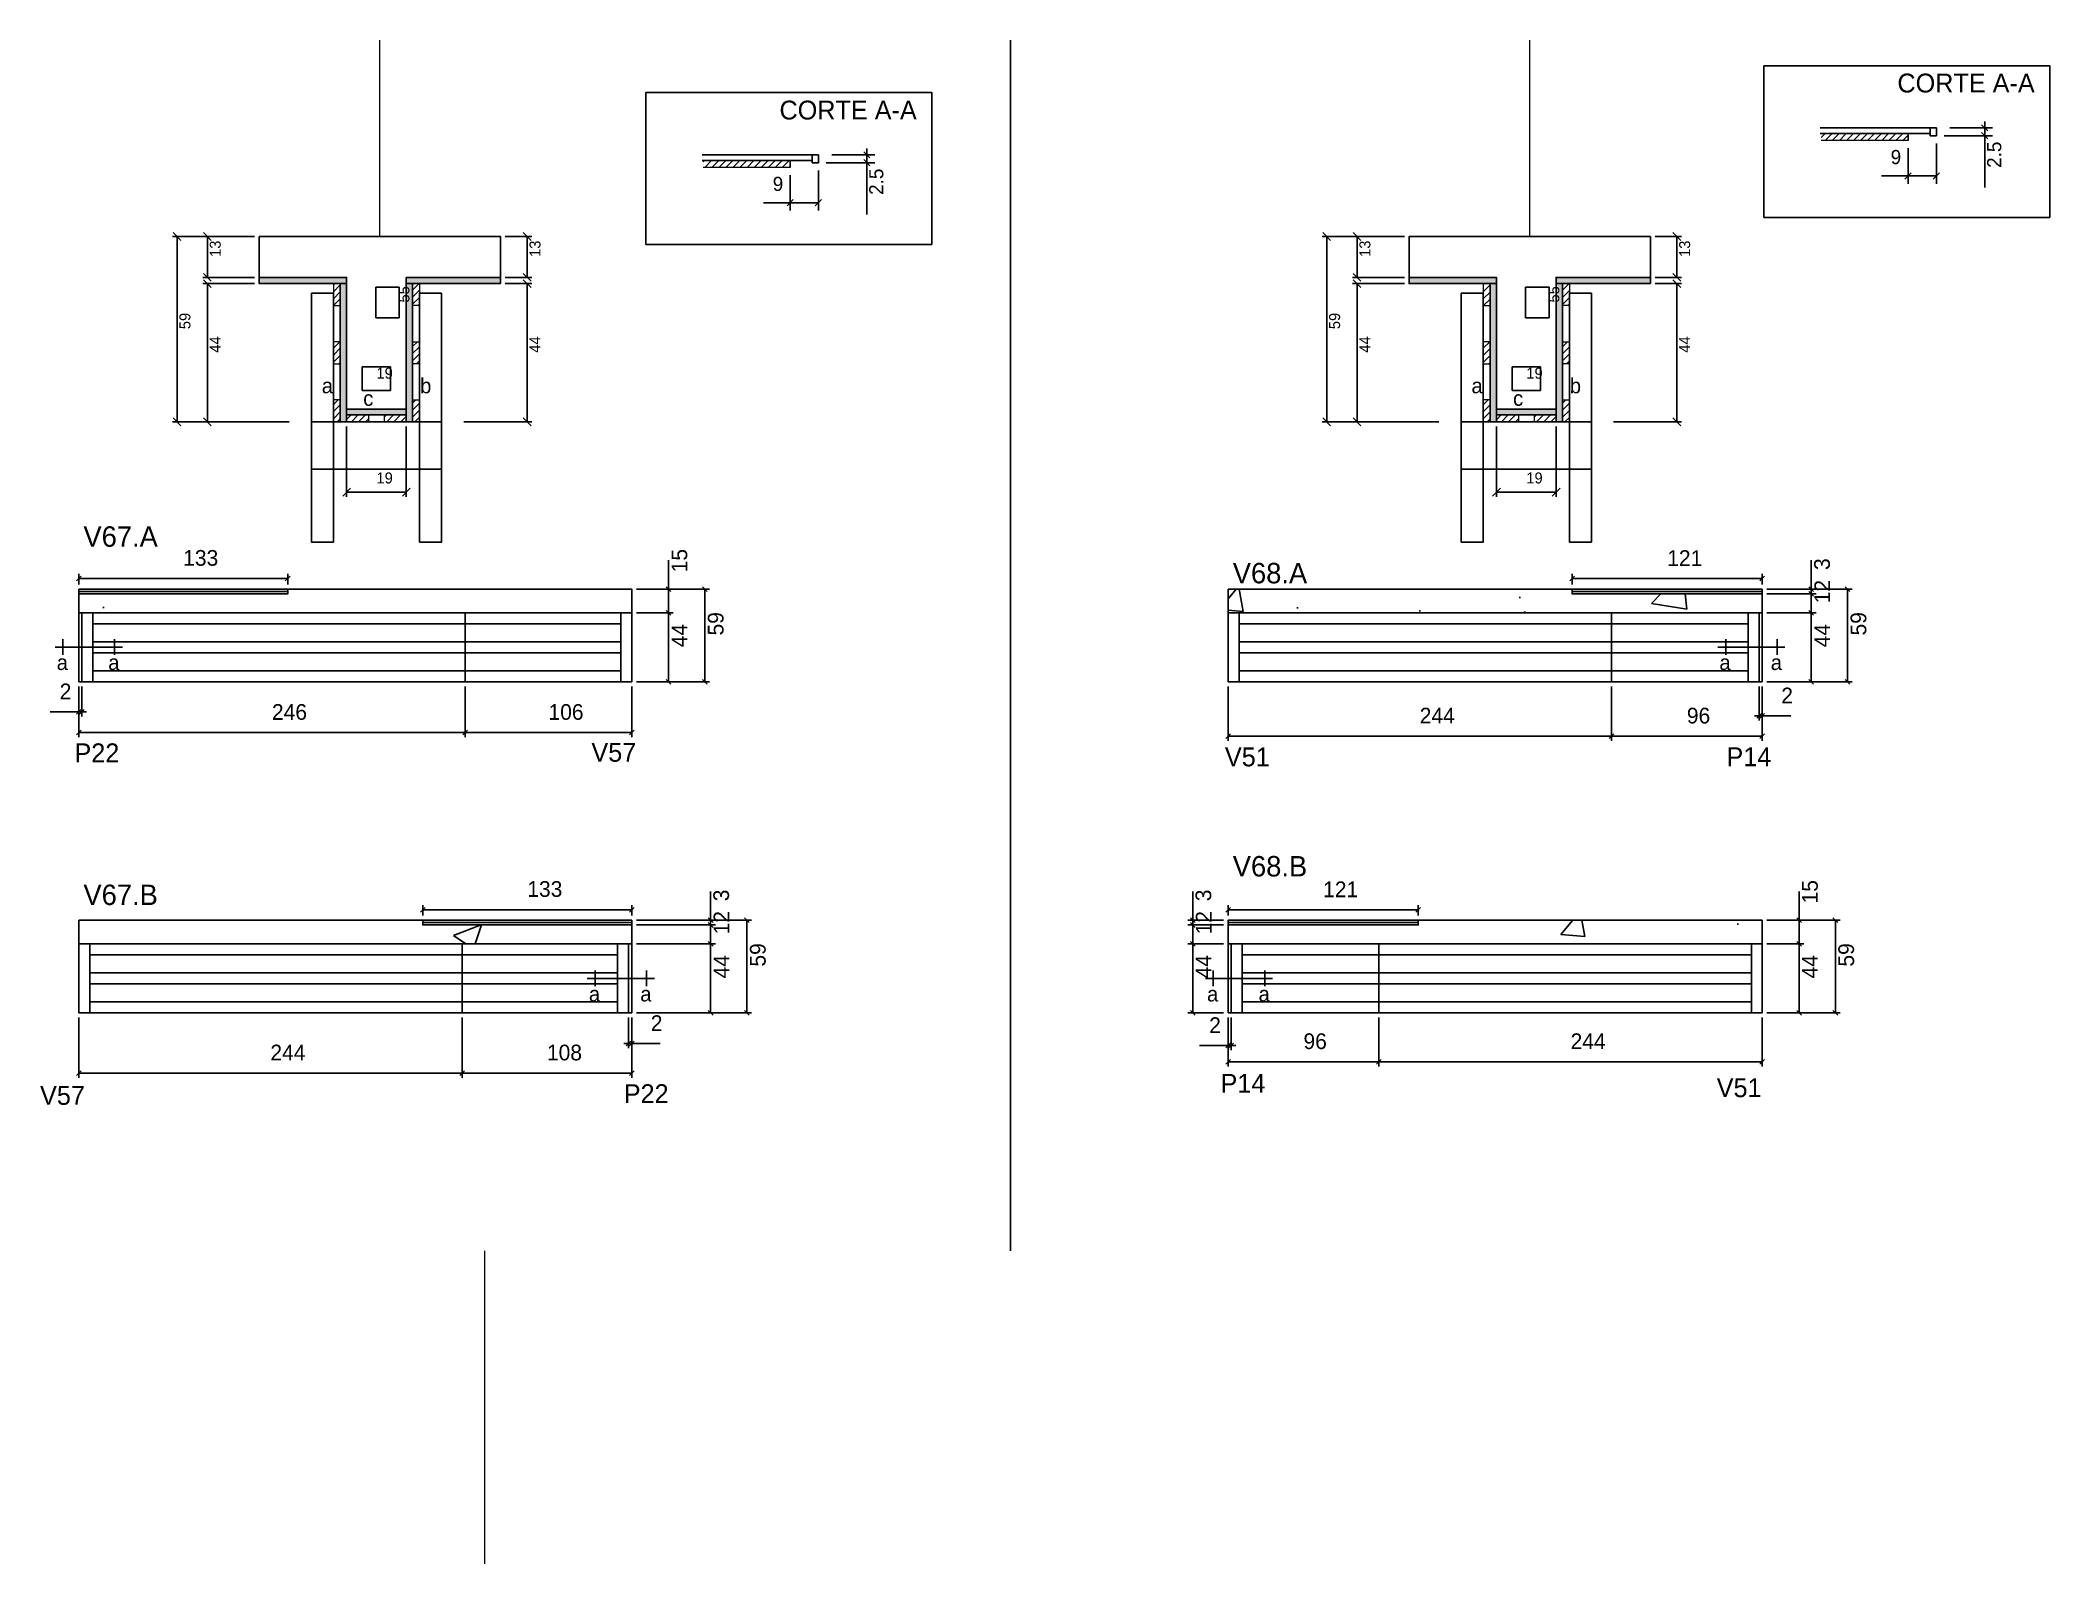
# Model space of a CAD drawing. Header units: metres. Extents: x 2706 to 3985, y 3977 to 4947.
import ezdxf

# ---------------------------------------------------------------- set-up
doc = ezdxf.new("R2010")
doc.units = ezdxf.units.M
for name, color, linetype in [('00 - FELIPE', 7, 'Continuous'), ('5', 7, 'Continuous'), ('CONCRETO', 7, 'Continuous'), ('COTA', 7, 'Continuous'), ('Cota Seção (2x)', 7, 'Continuous'), ('Cotas', 7, 'Continuous'), ('detalhes', 7, 'Continuous'), ('Hachura', 7, 'Continuous'), ('Madeira', 7, 'Continuous'), ('NOMENCLATURA', 7, 'Continuous'), ('Painéis', 7, 'Continuous'), ('SARR_2.2x7', 7, 'Continuous'), ('SARR_3.5x7', 7, 'Continuous'), ('SARR_EDITAR', 7, 'Continuous'), ('SARRAFO DE PRESSAO', 7, 'Continuous'), ('TEXTO PILAR', 7, 'Continuous'), ('Texto Seção', 7, 'Continuous')]:
    doc.layers.add(name, color=color, linetype=linetype)

msp = doc.modelspace()

# ---------------------------------------------------------------- hatches: boundary and pattern name
at = {"layer": 'COTA'}
h = msp.add_hatch(dxfattribs=at)
h.set_pattern_fill('AR-CONC')
h.paths.add_polyline_path([(2863.3, 4594.9), (2730.3, 4594.9), (2730.3, 4582.9), (3082.3, 4582.9), (3082.3, 4597.9), (2863.3, 4597.9), (2863.3, 4594.9)])
h = msp.add_hatch(dxfattribs=at)
h.set_pattern_fill('AR-CONC')
h.paths.add_polyline_path([(3680.8, 4594.9), (3801.8, 4594.9), (3801.8, 4582.9), (3461.8, 4582.9), (3461.8, 4597.9), (3680.8, 4597.9), (3680.8, 4594.9)])
h = msp.add_hatch(dxfattribs=at)
h.set_pattern_fill('AR-CONC')
h.paths.add_polyline_path([(2949.3, 4384.1), (2949.3, 4387.1), (2730.1, 4387.1), (2730.3, 4372.1), (3082.3, 4372.1), (3082.3, 4384.1), (2949.3, 4384.1)])
h = msp.add_hatch(dxfattribs=at)
h.set_pattern_fill('AR-CONC')
h.paths.add_polyline_path([(3582.8, 4384.1), (3582.8, 4387.1), (3802.1, 4387.1), (3801.8, 4372.1), (3461.8, 4372.1), (3461.8, 4384.1), (3582.8, 4384.1)])
at = {"layer": 'Hachura'}
h = msp.add_hatch(dxfattribs=at)
h.set_pattern_fill('ANSI31')
h.paths.add_polyline_path([(3894.6, 4883.6), (3894.6, 4886.6), (3894.6, 4888), (3839.3, 4888), (3839.3, 4883.6), (3894.6, 4883.6)])
h = msp.add_hatch(dxfattribs=at)
h.set_pattern_fill('ANSI31')
h.paths.add_polyline_path([(3183.1, 4866.4), (3183.1, 4869.4), (3183.1, 4870.8), (3127.8, 4870.8), (3127.8, 4866.4), (3183.1, 4866.4)])
h = msp.add_hatch(color=7, dxfattribs=at)
h.dxf.hatch_style = 1
h.paths.add_polyline_path([(2900.8, 4792.4), (2900.8, 4796.4), (2845.2, 4796.4), (2845.2, 4792.4), (2900.8, 4792.4)])
h = msp.add_hatch(color=7, dxfattribs=at)
h.dxf.hatch_style = 1
h.paths.add_polyline_path([(2998.8, 4792.4), (2998.8, 4796.4), (2938.8, 4796.4), (2938.8, 4792.4), (2998.8, 4792.4)])
h = msp.add_hatch(color=7, dxfattribs=at)
h.dxf.hatch_style = 1
h.paths.add_polyline_path([(3632.6, 4792.4), (3632.6, 4796.4), (3577, 4796.4), (3577, 4792.4), (3632.6, 4792.4)])
h = msp.add_hatch(color=7, dxfattribs=at)
h.dxf.hatch_style = 1
h.paths.add_polyline_path([(3730.6, 4792.4), (3730.6, 4796.4), (3670.6, 4796.4), (3670.6, 4792.4), (3730.6, 4792.4)])
h = msp.add_hatch(dxfattribs=at)
h.set_pattern_fill('ANSI31')
h.paths.add_polyline_path([(2892.4, 4778.4), (2896.8, 4778.4), (2896.8, 4792.4), (2892.4, 4792.4), (2892.4, 4778.4)])
h = msp.add_hatch(color=7, dxfattribs=at)
h.dxf.hatch_style = 1
h.paths.add_polyline_path([(2896.8, 4792.4), (2900.8, 4792.4), (2900.8, 4704.4), (2896.8, 4704.4), (2896.8, 4792.4)])
h = msp.add_hatch(color=7, dxfattribs=at)
h.dxf.hatch_style = 1
h.paths.add_polyline_path([(2942.8, 4794.4), (2938.8, 4794.4), (2938.8, 4704.4), (2942.8, 4704.4), (2942.8, 4794.4)])
h = msp.add_hatch(dxfattribs=at)
h.set_pattern_fill('ANSI31')
h.paths.add_polyline_path([(2947.2, 4778.4), (2942.8, 4778.4), (2942.8, 4792.4), (2947.2, 4792.4), (2947.2, 4778.4)])
h = msp.add_hatch(dxfattribs=at)
h.set_pattern_fill('ANSI31')
h.paths.add_polyline_path([(3624.2, 4778.4), (3628.6, 4778.4), (3628.6, 4792.4), (3624.2, 4792.4), (3624.2, 4778.4)])
h = msp.add_hatch(color=7, dxfattribs=at)
h.dxf.hatch_style = 1
h.paths.add_polyline_path([(3628.6, 4792.4), (3632.6, 4792.4), (3632.6, 4704.4), (3628.6, 4704.4), (3628.6, 4792.4)])
h = msp.add_hatch(color=7, dxfattribs=at)
h.dxf.hatch_style = 1
h.paths.add_polyline_path([(3674.6, 4794.4), (3670.6, 4794.4), (3670.6, 4704.4), (3674.6, 4704.4), (3674.6, 4794.4)])
h = msp.add_hatch(dxfattribs=at)
h.set_pattern_fill('ANSI31')
h.paths.add_polyline_path([(3679, 4778.4), (3674.6, 4778.4), (3674.6, 4792.4), (3679, 4792.4), (3679, 4778.4)])
h = msp.add_hatch(dxfattribs=at)
h.set_pattern_fill('ANSI31')
h.paths.add_polyline_path([(2892.4, 4741.4), (2896.8, 4741.4), (2896.8, 4755.4), (2892.4, 4755.4), (2892.4, 4741.4)])
h = msp.add_hatch(dxfattribs=at)
h.set_pattern_fill('ANSI31')
h.paths.add_polyline_path([(2947.2, 4741.4), (2942.8, 4741.4), (2942.8, 4755.4), (2947.2, 4755.4), (2947.2, 4741.4)])
h = msp.add_hatch(dxfattribs=at)
h.set_pattern_fill('ANSI31')
h.paths.add_polyline_path([(3624.2, 4741.4), (3628.6, 4741.4), (3628.6, 4755.4), (3624.2, 4755.4), (3624.2, 4741.4)])
h = msp.add_hatch(dxfattribs=at)
h.set_pattern_fill('ANSI31')
h.paths.add_polyline_path([(3679, 4741.4), (3674.6, 4741.4), (3674.6, 4755.4), (3679, 4755.4), (3679, 4741.4)])
h = msp.add_hatch(dxfattribs=at)
h.set_pattern_fill('ANSI31')
h.paths.add_polyline_path([(2892.4, 4704.4), (2896.8, 4704.4), (2896.8, 4718.4), (2892.4, 4718.4), (2892.4, 4704.4)])
h = msp.add_hatch(color=7, dxfattribs=at)
h.dxf.hatch_style = 1
h.paths.add_polyline_path([(2938.8, 4708.8), (2938.8, 4712.4), (2900.8, 4712.4), (2900.8, 4708.8), (2938.8, 4708.8)])
h = msp.add_hatch(dxfattribs=at)
h.set_pattern_fill('ANSI31')
h.paths.add_polyline_path([(2900.8, 4704.4), (2900.8, 4708.8), (2914.8, 4708.8), (2914.8, 4704.4), (2900.8, 4704.4)])
h = msp.add_hatch(dxfattribs=at)
h.set_pattern_fill('ANSI31')
h.paths.add_polyline_path([(2938.8, 4704.4), (2938.8, 4708.8), (2924.8, 4708.8), (2924.8, 4704.4), (2938.8, 4704.4)])
h = msp.add_hatch(dxfattribs=at)
h.set_pattern_fill('ANSI31')
h.paths.add_polyline_path([(2947.2, 4704.4), (2942.8, 4704.4), (2942.8, 4718.4), (2947.2, 4718.4), (2947.2, 4704.4)])
h = msp.add_hatch(dxfattribs=at)
h.set_pattern_fill('ANSI31')
h.paths.add_polyline_path([(3624.2, 4704.4), (3628.6, 4704.4), (3628.6, 4718.4), (3624.2, 4718.4), (3624.2, 4704.4)])
h = msp.add_hatch(color=7, dxfattribs=at)
h.dxf.hatch_style = 1
h.paths.add_polyline_path([(3670.6, 4708.8), (3670.6, 4712.4), (3632.6, 4712.4), (3632.6, 4708.8), (3670.6, 4708.8)])
h = msp.add_hatch(dxfattribs=at)
h.set_pattern_fill('ANSI31')
h.paths.add_polyline_path([(3632.6, 4704.4), (3632.6, 4708.8), (3646.6, 4708.8), (3646.6, 4704.4), (3632.6, 4704.4)])
h = msp.add_hatch(dxfattribs=at)
h.set_pattern_fill('ANSI31')
h.paths.add_polyline_path([(3670.6, 4704.4), (3670.6, 4708.8), (3656.6, 4708.8), (3656.6, 4704.4), (3670.6, 4704.4)])
h = msp.add_hatch(dxfattribs=at)
h.set_pattern_fill('ANSI31')
h.paths.add_polyline_path([(3679, 4704.4), (3674.6, 4704.4), (3674.6, 4718.4), (3679, 4718.4), (3679, 4704.4)])

# ---------------------------------------------------------------- linework, layer by layer
at = {"layer": '00 - FELIPE', "color": 2, "lineweight": 25}
for p, q in [((3894.6, 4887.9), (3894.6, 4883.6)), ((3183.1, 4870.7), (3183.1, 4866.4))]:
    msp.add_line(p, q, dxfattribs=at)
at = {"layer": '00 - FELIPE', "color": 4, "lineweight": 25}
for p, q in [((2730.3, 4535.9), (2730.3, 4516.8)), ((2732.3, 4535.9), (2732.3, 4516.8)), ((3799.8, 4535.9), (3799.8, 4514.2)), ((3801.8, 4535.9), (3801.8, 4514.2)), ((2730.3, 4519.8), (2712.2, 4519.8)), ((2732.3, 4519.8), (2730.3, 4519.8)), ((2732.3, 4519.8), (2735.3, 4519.8)), ((3799.8, 4517.2), (3796.8, 4517.2)), ((3799.8, 4517.2), (3801.8, 4517.2)), ((3801.8, 4517.2), (3819.9, 4517.2)), ((3132.5, 4387.1), (3132.5, 4405.4)), ((3085.3, 4387.1), (3135.5, 4387.1)), ((3132.5, 4384.1), (3132.5, 4387.1)), ((3085.3, 4384.1), (3135.5, 4384.1)), ((3132.5, 4384.1), (3132.5, 4381.1)), ((3080.3, 4325.1), (3080.3, 4305.6)), ((3082.3, 4325.1), (3082.3, 4305.6)), ((3461.8, 4325.1), (3461.8, 4304.3)), ((3463.8, 4325.1), (3463.8, 4304.3)), ((3080.3, 4308.6), (3077.3, 4308.6)), ((3080.3, 4308.6), (3082.3, 4308.6)), ((3082.3, 4308.6), (3100.4, 4308.6)), ((3461.8, 4307.3), (3443.7, 4307.3)), ((3463.8, 4307.3), (3461.8, 4307.3)), ((3463.8, 4307.3), (3466.8, 4307.3))]:
    msp.add_line(p, q, dxfattribs=at)
at = {"layer": '00 - FELIPE', "color": 0, "lineweight": 25}
for p, q in [((2728.8, 4518.3), (2731.8, 4521.3)), ((2733.8, 4521.3), (2730.8, 4518.3)), ((3798.3, 4515.7), (3801.3, 4518.7)), ((3803.3, 4518.7), (3800.3, 4515.7)), ((3131, 4388.6), (3134, 4385.6)), ((3134, 4382.6), (3131, 4385.6)), ((3078.8, 4307.1), (3081.8, 4310.1)), ((3083.8, 4310.1), (3080.8, 4307.1)), ((3460.3, 4305.8), (3463.3, 4308.8)), ((3465.3, 4308.8), (3462.3, 4305.8))]:
    msp.add_line(p, q, dxfattribs=at)
at = {"layer": 'CONCRETO', "color": 251, "lineweight": 25}
for points in [[(2845.2, 4796.4), (2845.2, 4822.4), (2998.8, 4822.4), (2998.8, 4796.4), (2938.8, 4796.4), (2938.8, 4712.4), (2900.8, 4712.4), (2900.8, 4796.4)], [(3577, 4796.4), (3577, 4822.4), (3730.6, 4822.4), (3730.6, 4796.4), (3670.6, 4796.4), (3670.6, 4712.4), (3632.6, 4712.4), (3632.6, 4796.4)]]:
    msp.add_lwpolyline(points, close=True, dxfattribs=at)
at = {"layer": 'COTA', "color": 241, "lineweight": 25}
for p, q in [((3323.3, 4947.4), (3323.3, 4176.6)), ((2730.3, 4582.9), (2730.3, 4594.9)), ((3082.3, 4597.9), (2863.3, 4597.9)), ((3082.3, 4597.9), (3082.3, 4582.9)), ((3461.8, 4597.9), (3461.8, 4582.9)), ((3461.8, 4597.9), (3680.8, 4597.9)), ((3801.8, 4582.9), (3801.8, 4594.9)), ((2730.3, 4372.1), (2730.3, 4387.1)), ((2949.3, 4387.1), (2730.3, 4387.1)), ((3582.8, 4387.1), (3801.8, 4387.1)), ((3801.8, 4372.1), (3801.8, 4387.1)), ((3082.3, 4384.1), (3082.3, 4372.1)), ((3461.8, 4384.1), (3461.8, 4372.1))]:
    msp.add_line(p, q, dxfattribs=at)
at = {"layer": 'COTA', "color": 4, "lineweight": 25}
for p, q in [((3917.6, 4886.6), (3948.4, 4886.6)), ((3921.2, 4891.6), (3948.4, 4891.6)), ((3943.4, 4891.6), (3943.4, 4895.6)), ((3943.4, 4891.6), (3943.4, 4886.6)), ((3943.4, 4886.6), (3943.4, 4853.7)), ((3209.7, 4874.4), (3236.9, 4874.4)), ((3231.9, 4874.4), (3231.9, 4878.4)), ((3231.9, 4874.4), (3231.9, 4869.4)), ((3894.6, 4878.6), (3894.6, 4856)), ((3912.6, 4881.6), (3912.6, 4856)), ((3183.1, 4861.4), (3183.1, 4838.9)), ((3201.1, 4864.4), (3201.1, 4838.9)), ((3206.1, 4869.4), (3236.9, 4869.4)), ((3231.9, 4869.4), (3231.9, 4836.5)), ((3894.6, 4861), (3877.7, 4861)), ((3912.6, 4861), (3889.6, 4861)), ((3183.1, 4843.9), (3166.2, 4843.9)), ((3201.1, 4843.9), (3178.1, 4843.9)), ((2842.2, 4822.4), (2789.9, 4822.4)), ((2792.9, 4704.4), (2792.9, 4822.4)), ((2842.2, 4822.4), (2809.2, 4822.4)), ((2812.2, 4822.4), (2812.2, 4796.4)), ((3001.8, 4822.4), (3018.7, 4822.4)), ((3015.7, 4822.4), (3015.7, 4796.4)), ((3574, 4822.4), (3521.6, 4822.4)), ((3524.6, 4704.4), (3524.6, 4822.4)), ((3574, 4822.4), (3540.9, 4822.4)), ((3543.9, 4822.4), (3543.9, 4796.4)), ((3733.6, 4822.4), (3750.4, 4822.4)), ((3747.4, 4822.4), (3747.4, 4796.4)), ((2842.2, 4796.4), (2809.2, 4796.4)), ((3001.8, 4796.4), (3018.7, 4796.4)), ((3574, 4796.4), (3540.9, 4796.4)), ((3733.6, 4796.4), (3750.4, 4796.4)), ((2842.2, 4792.4), (2809.2, 4792.4)), ((2812.2, 4792.4), (2812.2, 4704.4)), ((3001.8, 4792.4), (3018.7, 4792.4)), ((3015.7, 4704.4), (3015.7, 4792.4)), ((3574, 4792.4), (3540.9, 4792.4)), ((3543.9, 4792.4), (3543.9, 4704.4)), ((3733.6, 4792.4), (3750.4, 4792.4)), ((3747.4, 4704.4), (3747.4, 4792.4)), ((2864.2, 4704.4), (2789.9, 4704.4)), ((2864.2, 4704.4), (2809.2, 4704.4)), ((2900.8, 4701.4), (2900.8, 4656.7)), ((2938.8, 4701.4), (2938.8, 4656.7)), ((2975.4, 4704.4), (3018.7, 4704.4)), ((3596, 4704.4), (3521.6, 4704.4)), ((3596, 4704.4), (3540.9, 4704.4)), ((3632.6, 4701.4), (3632.6, 4656.7)), ((3670.6, 4701.4), (3670.6, 4656.7)), ((3707.2, 4704.4), (3750.4, 4704.4)), ((2900.8, 4659.7), (2938.8, 4659.7)), ((3632.6, 4659.7), (3670.6, 4659.7)), ((2730.3, 4535.9), (2730.3, 4503.6)), ((2976.3, 4535.9), (2976.3, 4503.6)), ((2976.3, 4535.9), (2976.3, 4503.6)), ((3082.3, 4535.9), (3082.3, 4503.6)), ((3461.8, 4535.9), (3461.8, 4501.3)), ((3705.8, 4535.9), (3705.8, 4501.3)), ((3705.8, 4535.9), (3705.8, 4501.3)), ((3801.8, 4535.9), (3801.8, 4501.3)), ((2730.3, 4506.6), (2976.3, 4506.6)), ((2976.3, 4506.6), (3082.3, 4506.6)), ((3705.8, 4504.3), (3461.8, 4504.3)), ((3801.8, 4504.3), (3705.8, 4504.3)), ((2730.3, 4325.1), (2730.3, 4286.8)), ((2974.3, 4325.1), (2974.3, 4286.8)), ((2974.3, 4325.1), (2974.3, 4286.8)), ((3082.3, 4325.1), (3082.3, 4286.8)), ((3461.8, 4325.1), (3461.8, 4294)), ((3557.8, 4325.1), (3557.8, 4294)), ((3557.8, 4325.1), (3557.8, 4294)), ((3801.8, 4325.1), (3801.8, 4294)), ((2730.3, 4289.8), (2974.3, 4289.8)), ((2974.3, 4289.8), (3082.3, 4289.8)), ((3557.8, 4297), (3461.8, 4297)), ((3801.8, 4297), (3557.8, 4297))]:
    msp.add_line(p, q, dxfattribs=at)
at = {"layer": 'COTA', "color": 0, "lineweight": 25}
for p, q in [((2731.8, 4508.1), (2728.8, 4505.1)), ((2974.8, 4505.1), (2977.8, 4508.1)), ((2977.8, 4508.1), (2974.8, 4505.1)), ((3080.8, 4505.1), (3083.8, 4508.1)), ((3463.3, 4505.8), (3460.3, 4502.8)), ((3707.3, 4505.8), (3704.3, 4502.8)), ((3704.3, 4502.8), (3707.3, 4505.8)), ((3800.3, 4502.8), (3803.3, 4505.8)), ((3463.3, 4298.5), (3460.3, 4295.5)), ((3559.3, 4298.5), (3556.3, 4295.5)), ((3556.3, 4295.5), (3559.3, 4298.5)), ((3800.3, 4295.5), (3803.3, 4298.5)), ((2731.8, 4291.3), (2728.8, 4288.3)), ((2972.8, 4288.3), (2975.8, 4291.3)), ((2975.8, 4291.3), (2972.8, 4288.3)), ((3080.8, 4288.3), (3083.8, 4291.3))]:
    msp.add_line(p, q, dxfattribs=at)
for points in [[(3941.4, 4893.6), (3945.4, 4889.6)], [(3945.4, 4884.6), (3941.4, 4888.6)], [(3229.9, 4876.4), (3233.9, 4872.4)], [(3233.9, 4867.4), (3229.9, 4871.4)], [(3896.6, 4863), (3892.6, 4859)], [(3910.6, 4859), (3914.6, 4863)], [(3185.1, 4845.9), (3181.1, 4841.9)], [(3199.1, 4841.9), (3203.1, 4845.9)], [(2795.4, 4819.9), (2790.4, 4824.9)], [(2814.7, 4819.9), (2809.7, 4824.9)], [(3018.2, 4819.9), (3013.2, 4824.9)], [(3527.1, 4819.9), (3522.1, 4824.9)], [(3546.4, 4819.9), (3541.4, 4824.9)], [(3749.9, 4819.9), (3744.9, 4824.9)], [(2809.7, 4798.9), (2814.7, 4793.9)], [(3013.2, 4798.9), (3018.2, 4793.9)], [(3541.4, 4798.9), (3546.4, 4793.9)], [(3744.9, 4798.9), (3749.9, 4793.9)], [(2814.7, 4789.9), (2809.7, 4794.9)], [(3018.2, 4789.9), (3013.2, 4794.9)], [(3546.4, 4789.9), (3541.4, 4794.9)], [(3749.9, 4789.9), (3744.9, 4794.9)], [(2790.4, 4706.9), (2795.4, 4701.9)], [(2809.7, 4706.9), (2814.7, 4701.9)], [(3013.2, 4706.9), (3018.2, 4701.9)], [(3522.1, 4706.9), (3527.1, 4701.9)], [(3541.4, 4706.9), (3546.4, 4701.9)], [(3744.9, 4706.9), (3749.9, 4701.9)], [(2903.3, 4662.2), (2898.3, 4657.2)], [(2936.3, 4657.2), (2941.3, 4662.2)], [(3635.1, 4662.2), (3630.1, 4657.2)], [(3668.1, 4657.2), (3673.1, 4662.2)]]:
    msp.add_lwpolyline(points, dxfattribs=at)
at = {"layer": 'Cota Seção (2x)', "color": 180, "lineweight": 25}
for p, q in [((2934.3, 4790.1), (2919.3, 4790.1)), ((2919.3, 4790.1), (2919.3, 4770.7)), ((2934.3, 4770.7), (2934.3, 4790.1)), ((3666.1, 4790.1), (3651.1, 4790.1)), ((3651.1, 4790.1), (3651.1, 4770.7)), ((3666.1, 4770.7), (3666.1, 4790.1)), ((2919.3, 4770.7), (2934.3, 4770.7)), ((3651.1, 4770.7), (3666.1, 4770.7)), ((2928.8, 4739.4), (2910.8, 4739.4)), ((2910.8, 4739.4), (2910.8, 4724.4)), ((2928.8, 4724.4), (2928.8, 4739.4)), ((3660.6, 4739.4), (3642.6, 4739.4)), ((3642.6, 4739.4), (3642.6, 4724.4)), ((3660.6, 4724.4), (3660.6, 4739.4)), ((2910.8, 4724.4), (2928.8, 4724.4)), ((3642.6, 4724.4), (3660.6, 4724.4))]:
    msp.add_line(p, q, dxfattribs=at)
at = {"layer": 'Cotas', "color": 1, "lineweight": 25}
for points in [[(3802.8, 4931.1), (3984.8, 4931.1), (3984.8, 4834.6), (3802.8, 4834.6)], [(3091.3, 4914), (3273.3, 4914), (3273.3, 4817.4), (3091.3, 4817.4)]]:
    msp.add_lwpolyline(points, close=True, dxfattribs=at)
at = {"layer": 'Madeira', "color": 126, "lineweight": 18}
for p, q in [((3894.6, 4883.6), (3839.3, 4883.6)), ((3183.1, 4866.4), (3127.8, 4866.4))]:
    msp.add_line(p, q, dxfattribs=at)
for points in [[(2892.4, 4778.4), (2896.8, 4778.4), (2896.8, 4792.4), (2892.4, 4792.4)], [(2947.2, 4778.4), (2942.8, 4778.4), (2942.8, 4792.4), (2947.2, 4792.4)], [(3624.2, 4778.4), (3628.6, 4778.4), (3628.6, 4792.4), (3624.2, 4792.4)], [(3679, 4778.4), (3674.6, 4778.4), (3674.6, 4792.4), (3679, 4792.4)], [(2892.4, 4741.4), (2896.8, 4741.4), (2896.8, 4755.4), (2892.4, 4755.4)], [(2947.2, 4741.4), (2942.8, 4741.4), (2942.8, 4755.4), (2947.2, 4755.4)], [(3624.2, 4741.4), (3628.6, 4741.4), (3628.6, 4755.4), (3624.2, 4755.4)], [(3679, 4741.4), (3674.6, 4741.4), (3674.6, 4755.4), (3679, 4755.4)], [(2892.4, 4704.4), (2896.8, 4704.4), (2896.8, 4718.4), (2892.4, 4718.4)], [(2900.8, 4704.4), (2900.8, 4708.8), (2914.8, 4708.8), (2914.8, 4704.4)], [(2938.8, 4704.4), (2938.8, 4708.8), (2924.8, 4708.8), (2924.8, 4704.4)], [(2947.2, 4704.4), (2942.8, 4704.4), (2942.8, 4718.4), (2947.2, 4718.4)], [(3624.2, 4704.4), (3628.6, 4704.4), (3628.6, 4718.4), (3624.2, 4718.4)], [(3632.6, 4704.4), (3632.6, 4708.8), (3646.6, 4708.8), (3646.6, 4704.4)], [(3670.6, 4704.4), (3670.6, 4708.8), (3656.6, 4708.8), (3656.6, 4704.4)], [(3679, 4704.4), (3674.6, 4704.4), (3674.6, 4718.4), (3679, 4718.4)]]:
    msp.add_lwpolyline(points, close=True, dxfattribs=at)
at = {"layer": 'NOMENCLATURA', "color": 7, "lineweight": 25}
for p, q in [((2715.3, 4561), (2758.1, 4561)), ((2720.3, 4566), (2720.3, 4556.1)), ((2753.1, 4566), (2753.1, 4556.1)), ((3773.5, 4561), (3816.2, 4561)), ((3778.5, 4566), (3778.5, 4556.1)), ((3811.2, 4566), (3811.2, 4556.1)), ((3054, 4350.1), (3096.7, 4350.1)), ((3059, 4355.1), (3059, 4345.1)), ((3091.7, 4355.1), (3091.7, 4345.1)), ((3447.4, 4350.1), (3490.1, 4350.1)), ((3452.4, 4355.1), (3452.4, 4345.1)), ((3485.1, 4355.1), (3485.1, 4345.1))]:
    msp.add_line(p, q, dxfattribs=at)
at = {"layer": 'Painéis', "color": 200, "lineweight": 25}
for p, q in [((3912.6, 4891.6), (3838.7, 4891.6)), ((3908.6, 4888), (3838.7, 4888)), ((3908.6, 4891.6), (3908.6, 4886.6)), ((3912.6, 4886.6), (3908.6, 4886.6)), ((3912.6, 4891.6), (3912.6, 4886.6)), ((3201.1, 4874.4), (3127.2, 4874.4)), ((3197.1, 4874.4), (3197.1, 4869.4)), ((3201.1, 4874.4), (3201.1, 4869.4)), ((3197.1, 4870.8), (3127.2, 4870.8)), ((3201.1, 4869.4), (3197.1, 4869.4)), ((2730.3, 4582.9), (3082.3, 4582.9)), ((2730.3, 4538.9), (2730.3, 4582.9)), ((2732.3, 4538.9), (2732.3, 4582.9)), ((2976.3, 4538.9), (2976.3, 4582.9)), ((3082.3, 4538.9), (3082.3, 4582.9)), ((3801.8, 4582.9), (3461.8, 4582.9)), ((3461.8, 4538.9), (3461.8, 4582.9)), ((3705.8, 4538.9), (3705.8, 4582.9)), ((3799.8, 4538.9), (3799.8, 4582.9)), ((3801.8, 4538.9), (3801.8, 4582.9)), ((2730.3, 4538.9), (3082.3, 4538.9)), ((3801.8, 4538.9), (3461.8, 4538.9)), ((2730.3, 4372.1), (3082.3, 4372.1)), ((2730.3, 4328.1), (2730.3, 4372.1)), ((2974.3, 4328.1), (2974.3, 4372.1)), ((3080.3, 4328.1), (3080.3, 4372.1)), ((3082.3, 4328.1), (3082.3, 4372.1)), ((3801.8, 4372.1), (3461.8, 4372.1)), ((3461.8, 4328.1), (3461.8, 4372.1)), ((3463.8, 4328.1), (3463.8, 4372.1)), ((3557.8, 4328.1), (3557.8, 4372.1)), ((3801.8, 4328.1), (3801.8, 4372.1)), ((2730.3, 4328.1), (3082.3, 4328.1)), ((3801.8, 4328.1), (3461.8, 4328.1))]:
    msp.add_line(p, q, dxfattribs=at)
at = {"layer": 'Painéis', "color": 0, "lineweight": 25}
for p, q in [((2731.8, 4606.1), (2728.8, 4603.1)), ((2861.8, 4603.1), (2864.8, 4606.1)), ((3682.3, 4606.1), (3679.3, 4603.1)), ((3800.3, 4603.1), (3803.3, 4606.1)), ((3107.2, 4596.4), (3104.2, 4599.4)), ((3130.3, 4596.4), (3127.3, 4599.4)), ((3831.5, 4599.4), (3834.5, 4596.4)), ((3834.5, 4593.4), (3831.5, 4596.4)), ((3834.5, 4593.4), (3831.5, 4596.4)), ((3857.6, 4596.4), (3854.6, 4599.4)), ((3104.2, 4584.4), (3107.2, 4581.4)), ((3107.2, 4581.4), (3104.2, 4584.4)), ((3831.5, 4584.4), (3834.5, 4581.4)), ((3834.5, 4581.4), (3831.5, 4584.4)), ((3104.2, 4540.4), (3107.2, 4537.4)), ((3127.3, 4540.4), (3130.3, 4537.4)), ((3831.5, 4540.4), (3834.5, 4537.4)), ((3854.6, 4540.4), (3857.6, 4537.4)), ((2950.8, 4395.2), (2947.8, 4392.2)), ((3080.8, 4392.2), (3083.8, 4395.2)), ((3157.1, 4385.6), (3154.1, 4388.6)), ((3437.8, 4388.6), (3440.8, 4385.6)), ((3463.3, 4395.2), (3460.3, 4392.2)), ((3581.3, 4392.2), (3584.3, 4395.2)), ((3826.7, 4385.6), (3823.7, 4388.6)), ((3849.8, 4385.6), (3846.8, 4388.6)), ((3134, 4382.6), (3131, 4385.6)), ((3440.8, 4382.6), (3437.8, 4385.6)), ((3440.8, 4382.6), (3437.8, 4385.6)), ((3131, 4373.6), (3134, 4370.6)), ((3134, 4370.6), (3131, 4373.6)), ((3437.8, 4373.6), (3440.8, 4370.6)), ((3440.8, 4370.6), (3437.8, 4373.6)), ((3823.7, 4373.6), (3826.7, 4370.6)), ((3826.7, 4370.6), (3823.7, 4373.6)), ((3131, 4329.6), (3134, 4326.6)), ((3154.1, 4329.6), (3157.1, 4326.6)), ((3437.8, 4329.6), (3440.8, 4326.6)), ((3823.7, 4329.6), (3826.7, 4326.6)), ((3846.8, 4329.6), (3849.8, 4326.6))]:
    msp.add_line(p, q, dxfattribs=at)
at = {"layer": 'Painéis', "color": 4, "lineweight": 25}
for p, q in [((2730.3, 4600.9), (2730.3, 4607.6)), ((2863.3, 4604.6), (2730.3, 4604.6)), ((2863.3, 4600.9), (2863.3, 4607.6)), ((3105.7, 4597.9), (3105.7, 4616.3)), ((3680.8, 4600.9), (3680.8, 4607.6)), ((3680.8, 4604.6), (3801.8, 4604.6)), ((3801.8, 4600.9), (3801.8, 4607.6)), ((3833, 4597.9), (3833, 4616.3)), ((3085.3, 4597.9), (3108.7, 4597.9)), ((3085.3, 4597.9), (3131.8, 4597.9)), ((3105.7, 4582.9), (3105.7, 4597.9)), ((3128.8, 4597.9), (3128.8, 4538.9)), ((3804.8, 4597.9), (3859.1, 4597.9)), ((3804.8, 4597.9), (3836, 4597.9)), ((3804.8, 4594.9), (3836, 4594.9)), ((3804.8, 4594.9), (3836, 4594.9)), ((3833, 4594.9), (3833, 4597.9)), ((3833, 4582.9), (3833, 4594.9)), ((3833, 4594.9), (3833, 4591.9)), ((3856.1, 4597.9), (3856.1, 4538.9)), ((3085.3, 4582.9), (3108.7, 4582.9)), ((3085.3, 4582.9), (3108.7, 4582.9)), ((3105.7, 4582.9), (3105.7, 4538.9)), ((3804.8, 4582.9), (3836, 4582.9)), ((3804.8, 4582.9), (3836, 4582.9)), ((3833, 4582.9), (3833, 4538.9)), ((3085.3, 4538.9), (3108.7, 4538.9)), ((3085.3, 4538.9), (3131.8, 4538.9)), ((3804.8, 4538.9), (3836, 4538.9)), ((3804.8, 4538.9), (3859.1, 4538.9)), ((3439.3, 4387.1), (3439.3, 4405.4)), ((3825.2, 4387.1), (3825.2, 4405.5)), ((2949.3, 4390.1), (2949.3, 4396.7)), ((3082.3, 4393.7), (2949.3, 4393.7)), ((3082.3, 4390.1), (3082.3, 4396.7)), ((3085.3, 4387.1), (3158.6, 4387.1)), ((3155.6, 4387.1), (3155.6, 4328.1)), ((3458.8, 4387.1), (3436.3, 4387.1)), ((3439.3, 4384.1), (3439.3, 4387.1)), ((3461.8, 4390.1), (3461.8, 4396.7)), ((3461.8, 4393.7), (3582.8, 4393.7)), ((3582.8, 4390.1), (3582.8, 4396.7)), ((3804.8, 4387.1), (3828.2, 4387.1)), ((3804.8, 4387.1), (3851.3, 4387.1)), ((3825.2, 4372.1), (3825.2, 4387.1)), ((3848.3, 4387.1), (3848.3, 4328.1)), ((3085.3, 4384.1), (3135.5, 4384.1)), ((3132.5, 4372.1), (3132.5, 4384.1)), ((3458.8, 4384.1), (3436.3, 4384.1)), ((3458.8, 4384.1), (3436.3, 4384.1)), ((3439.3, 4384.1), (3439.3, 4381.1)), ((3439.3, 4372.1), (3439.3, 4384.1)), ((3085.3, 4372.1), (3135.5, 4372.1)), ((3085.3, 4372.1), (3135.5, 4372.1)), ((3132.5, 4372.1), (3132.5, 4328.1)), ((3458.8, 4372.1), (3436.3, 4372.1)), ((3458.8, 4372.1), (3436.3, 4372.1)), ((3439.3, 4372.1), (3439.3, 4328.1)), ((3804.8, 4372.1), (3828.2, 4372.1)), ((3804.8, 4372.1), (3828.2, 4372.1)), ((3825.2, 4372.1), (3825.2, 4328.1)), ((3085.3, 4328.1), (3135.5, 4328.1)), ((3085.3, 4328.1), (3158.6, 4328.1)), ((3458.8, 4328.1), (3436.3, 4328.1)), ((3804.8, 4328.1), (3828.2, 4328.1)), ((3804.8, 4328.1), (3851.3, 4328.1))]:
    msp.add_line(p, q, dxfattribs=at)
at = {"layer": 'Painéis', "color": 200, "lineweight": 25}
for points in [[(2900.8, 4792.4), (2900.8, 4796.4), (2845.2, 4796.4), (2845.2, 4792.4)], [(2998.8, 4792.4), (2998.8, 4796.4), (2938.8, 4796.4), (2938.8, 4792.4)], [(3632.6, 4792.4), (3632.6, 4796.4), (3577, 4796.4), (3577, 4792.4)], [(3730.6, 4792.4), (3730.6, 4796.4), (3670.6, 4796.4), (3670.6, 4792.4)], [(2896.8, 4792.4), (2900.8, 4792.4), (2900.8, 4704.4), (2896.8, 4704.4)], [(2942.8, 4792.4), (2938.8, 4792.4), (2938.8, 4704.4), (2942.8, 4704.4)], [(3628.6, 4792.4), (3632.6, 4792.4), (3632.6, 4704.4), (3628.6, 4704.4)], [(3674.6, 4792.4), (3670.6, 4792.4), (3670.6, 4704.4), (3674.6, 4704.4)], [(2938.8, 4708.8), (2938.8, 4712.4), (2900.8, 4712.4), (2900.8, 4708.8)], [(3670.6, 4708.8), (3670.6, 4712.4), (3632.6, 4712.4), (3632.6, 4708.8)], [(2730.3, 4597.9), (2863.3, 4597.9), (2863.3, 4594.9), (2730.3, 4594.9)], [(3801.8, 4597.9), (3680.8, 4597.9), (3680.8, 4594.9), (3801.8, 4594.9)], [(2949.3, 4387.1), (3082.3, 4387.1), (3082.3, 4384.1), (2949.3, 4384.1)], [(3582.8, 4387.1), (3461.8, 4387.1), (3461.8, 4384.1), (3582.8, 4384.1)]]:
    msp.add_lwpolyline(points, close=True, dxfattribs=at)
at = {"layer": 'SARR_2.2x7', "color": 40, "lineweight": 25}
for p, q in [((2739.3, 4538.9), (2739.3, 4582.9)), ((3075.3, 4538.9), (3075.3, 4582.9)), ((3468.8, 4538.9), (3468.8, 4582.9)), ((3792.9, 4538.9), (3792.9, 4582.9)), ((2739.3, 4575.9), (2974.3, 4575.9)), ((2974.3, 4575.9), (3075.3, 4575.9)), ((3705.8, 4575.9), (3468.8, 4575.9)), ((3792.9, 4575.9), (3705.8, 4575.9)), ((2739.3, 4564.4), (2974.3, 4564.4)), ((2739.3, 4557.4), (2974.3, 4557.4)), ((2974.3, 4564.4), (3075.3, 4564.4)), ((2974.3, 4557.4), (3075.3, 4557.4)), ((3468.8, 4564.4), (3705.8, 4564.4)), ((3468.8, 4557.4), (3705.8, 4557.4)), ((3705.8, 4564.4), (3792.9, 4564.4)), ((3705.8, 4557.4), (3792.9, 4557.4)), ((2739.3, 4545.9), (2974.3, 4545.9)), ((2974.3, 4545.9), (3075.3, 4545.9)), ((3705.8, 4545.9), (3468.8, 4545.9)), ((3792.9, 4545.9), (3705.8, 4545.9)), ((2737.3, 4328.1), (2737.3, 4372.1)), ((2737.3, 4365.1), (2974.3, 4365.1)), ((2974.3, 4365.1), (3073.3, 4365.1)), ((3073.3, 4328.1), (3073.3, 4372.1)), ((3470.8, 4328.1), (3470.8, 4372.1)), ((3557.8, 4365.1), (3470.8, 4365.1)), ((3794.9, 4365.1), (3557.8, 4365.1)), ((3794.9, 4328.1), (3794.9, 4372.1)), ((2737.3, 4353.6), (2974.3, 4353.6)), ((2974.3, 4353.6), (3073.3, 4353.6)), ((3470.8, 4353.6), (3557.8, 4353.6)), ((3557.8, 4353.6), (3794.9, 4353.6)), ((2737.3, 4346.6), (2974.3, 4346.6)), ((2974.3, 4346.6), (3073.3, 4346.6)), ((3470.8, 4346.6), (3557.8, 4346.6)), ((3557.8, 4346.6), (3794.9, 4346.6)), ((2737.3, 4335.1), (2974.3, 4335.1)), ((2974.3, 4335.1), (3073.3, 4335.1)), ((3557.8, 4335.1), (3470.8, 4335.1)), ((3794.9, 4335.1), (3557.8, 4335.1))]:
    msp.add_line(p, q, dxfattribs=at)
at = {"layer": 'SARR_3.5x7', "color": 81, "lineweight": 25}
for points in [[(2878.4, 4786.4), (2892.4, 4786.4), (2892.4, 4627.9), (2878.4, 4627.9)], [(2961.2, 4786.4), (2947.2, 4786.4), (2947.2, 4627.9), (2961.2, 4627.9)], [(3610.2, 4786.4), (3624.2, 4786.4), (3624.2, 4627.9), (3610.2, 4627.9)], [(3693, 4786.4), (3679, 4786.4), (3679, 4627.9), (3693, 4627.9)], [(2878.4, 4704.4), (2961.2, 4704.4), (2961.2, 4674.3), (2878.4, 4674.3)], [(3610.2, 4704.4), (3693, 4704.4), (3693, 4674.3), (3610.2, 4674.3)]]:
    msp.add_lwpolyline(points, close=True, dxfattribs=at)
at = {"layer": 'SARR_EDITAR', "color": 141, "lineweight": 25}
for p, q in [((2863.3, 4596.4), (2730.3, 4596.4)), ((3680.8, 4596.4), (3801.8, 4596.4)), ((3082.3, 4385.6), (2949.3, 4385.6)), ((3461.8, 4385.6), (3582.8, 4385.6))]:
    msp.add_line(p, q, dxfattribs=at)
at = {"layer": 'SARRAFO DE PRESSAO', "color": 30, "lineweight": 9}
msp.add_line((2988.8, 3977.4), (2988.8, 4176.6), dxfattribs=at)
at = {"layer": 'Texto Seção', "color": 252, "lineweight": 15}
for p, q in [((2922, 4822.4), (2922, 4947.4)), ((3653.8, 4822.4), (3653.8, 4947.4))]:
    msp.add_line(p, q, dxfattribs=at)

# ---------------------------------------------------------------- texts
at = {"layer": '00 - FELIPE', "color": 240, "lineweight": 25}
for p in [(2718.2, 4527.8), (3813.9, 4525.2), (3094.4, 4316.6), (3449.8, 4315.3)]:
    msp.add_text('2', height=10, dxfattribs=at).set_placement(p)
msp.add_text('3', height=10, rotation=90, dxfattribs=at).set_placement((3144.2, 4399.2))
at = {"layer": '5', "color": 5, "lineweight": 25}
for s, rotation, p in [('P22', 0, (2727.6, 4487.7)), ('V57', 0, (3056.6, 4488)), ('V51', 360, (3459.8, 4485.1)), ('P14', 360, (3779, 4485.2)), ('P14', 360, (3457, 4277.3)), ('V51', 360, (3772.8, 4274.5)), ('V57', 0, (2705.7, 4269.6)), ('P22', 0, (3077.2, 4270.7))]:
    msp.add_text(s, height=12, rotation=rotation, dxfattribs=at).set_placement(p)
at = {"layer": 'COTA', "color": 240, "lineweight": 25}
for s, height, p in [('9', 9, (3883.5, 4868.5)), ('9', 9, (3172, 4851.4)), ('246', 10, (2853.3, 4514.7)), ('106', 10, (3029.3, 4514.7)), ('244', 10, (3583.8, 4512.4)), ('96', 10, (3753.8, 4512.4)), ('96', 10, (3509.8, 4305.1)), ('244', 10, (3679.8, 4305.1)), ('244', 10, (2852.3, 4297.9)), ('108', 10, (3028.3, 4297.9))]:
    msp.add_text(s, height=height, dxfattribs=at).set_placement(p)
for p in [(3953.9, 4866.1), (3242.4, 4848.9)]:
    msp.add_text('2.5', height=9, rotation=90, dxfattribs=at).set_placement(p)
at = {"layer": 'COTA', "color": 1, "lineweight": 25}
for s, p in [('13', (2820.7, 4809.4)), ('13', (3024.2, 4809.4)), ('13', (3552.4, 4809.4)), ('13', (3755.9, 4809.4)), ('59', (2801.4, 4763.4)), ('59', (3533.1, 4763.4)), ('44', (2820.7, 4748.4)), ('44', (3024.2, 4748.4)), ('44', (3552.4, 4748.4)), ('44', (3755.9, 4748.4))]:
    msp.add_text(s, height=7, rotation=90, dxfattribs=at).set_placement(p)
for p in [(2919.8, 4665.2), (3651.6, 4665.2)]:
    msp.add_text('19', height=7, dxfattribs=at).set_placement(p)
at = {"layer": 'Cota Seção (2x)', "color": 1, "lineweight": 25}
for p in [(2940.8, 4780.4), (3672.6, 4780.4)]:
    msp.add_text('55', height=7, rotation=90, dxfattribs=at).set_placement(p)
for p in [(2919.8, 4731.9), (3651.6, 4731.9)]:
    msp.add_text('19', height=7, dxfattribs=at).set_placement(p)
at = {"layer": 'detalhes', "color": 4, "lineweight": 25}
for s, p in [('b', (2947.6, 4722.6)), ('b', (3679.3, 4722.6)), ('a', (2885, 4722.6)), ('c', (2911.4, 4714.6)), ('a', (3616.7, 4722.6)), ('c', (3643.2, 4714.6)), ('a', (2716.3, 4546.4)), ('a', (2749.1, 4546.4)), ('a', (3774.5, 4546.4)), ('a', (3807.2, 4546.4)), ('a', (3055, 4335.4)), ('a', (3087.7, 4335.4)), ('a', (3448.4, 4335.4)), ('a', (3481.2, 4335.4))]:
    msp.add_text(s, height=9.6, dxfattribs=at).set_placement(p)
at = {"layer": 'Painéis', "color": 240, "lineweight": 25}
for s, p in [('133', (2796.8, 4612.8)), ('121', (3741.3, 4612.7)), ('133', (3015.8, 4402)), ('121', (3522.3, 4401.8))]:
    msp.add_text(s, height=10, dxfattribs=at).set_placement(p)
for s, p in [('15', (3117.6, 4608.6)), ('3', (3844.8, 4610.1)), ('12', (3845, 4588.9)), ('59', (3140.7, 4568.4)), ('59', (3868, 4568.4)), ('44', (3117.6, 4560.9)), ('44', (3844.9, 4560.9)), ('3', (3451.1, 4399.2)), ('15', (3837.1, 4397.8)), ('12', (3144.4, 4378.1)), ('12', (3451.3, 4378.1)), ('44', (3144.4, 4350.1)), ('59', (3167.5, 4357.6)), ('44', (3451.2, 4350.1)), ('44', (3837.1, 4350.1)), ('59', (3860.2, 4357.6))]:
    msp.add_text(s, height=10, rotation=90, dxfattribs=at).set_placement(p)
at = {"layer": 'TEXTO PILAR', "color": 3, "lineweight": 15}
for p in [(3887.8, 4914.1), (3176.3, 4896.9)]:
    msp.add_text('CORTE A-A', height=12, dxfattribs=at).set_placement(p)
at = {"layer": 'Texto Seção', "color": 7, "lineweight": 15}
for s, p in [('V67.A', (2733.3, 4624.9)), ('V68.A', (3464.8, 4601.6)), ('V68.B', (3464.8, 4415)), ('V67.B', (2733.3, 4396.8))]:
    msp.add_text(s, height=13, dxfattribs=at).set_placement(p)

doc.saveas('drawing.dxf')
